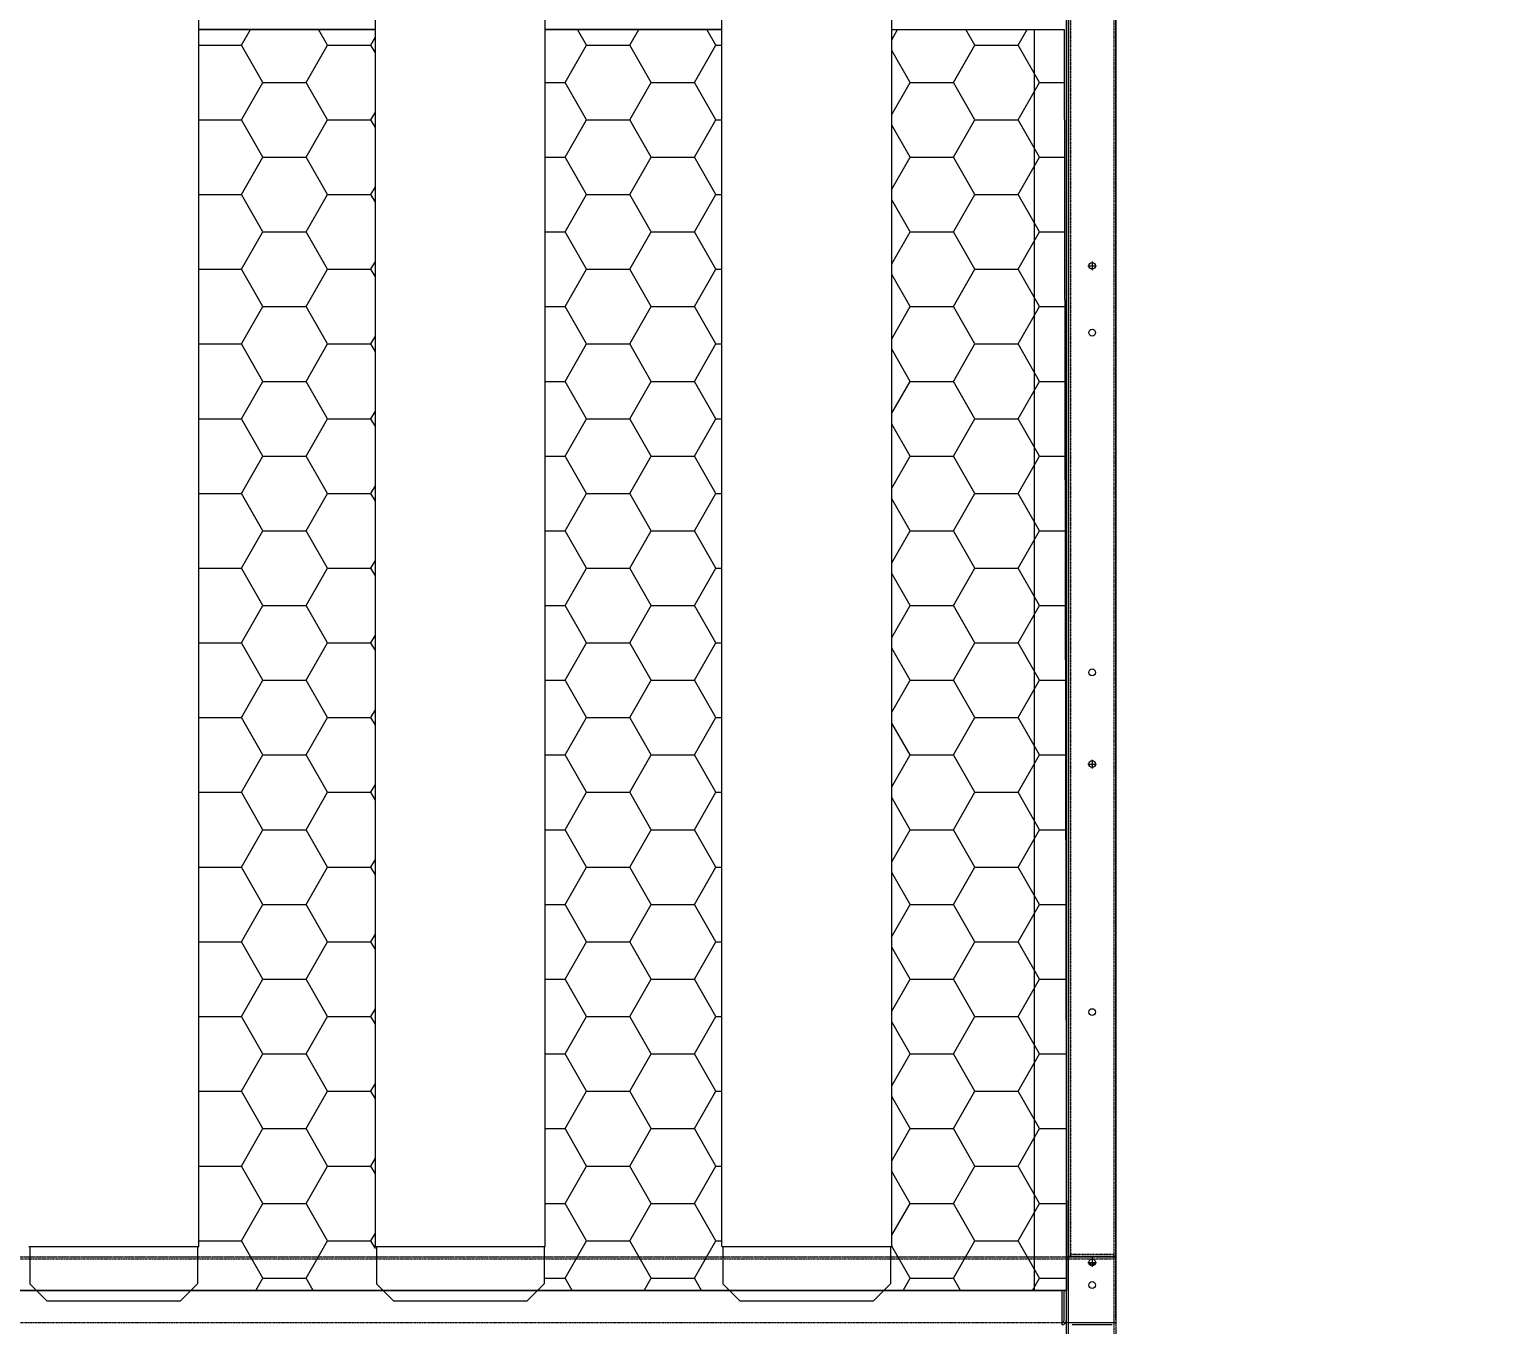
# Model space of a CAD drawing. Header units: millimetres. Extents: x -17070 to 42260, y -291348 to 33880.
# Drawn here: x 18177 to 19473, y 21167 to 22311 of the extents above; entities that cross this region are included whole.
import ezdxf

# ---------------------------------------------------------------- set-up
doc = ezdxf.new("R2010")
doc.units = ezdxf.units.MM
for name, pattern in [('CENTER', [2, 1.25, -0.25, 0.25, -0.25]), ('HIDDEN', [0.375, 0.25, -0.125]), ('HIDDENX2', [0.75, 0.5, -0.25])]:
    doc.linetypes.add(name, pattern=pattern)
doc.layers.add('center', color=1, linetype='CENTER')
doc.layers.add('HIDD', color=2, linetype='HIDDENX2')
doc.styles.get("Standard").update_dxf_attribs({"font": 'arial.ttf'})
doc.dimstyles.new('1.40', dxfattribs={"dimscale": 20, "dimtxt": 1.5, "dimasz": 1, "dimexe": 0.5, "dimexo": 0.5, "dimgap": 0.5, "dimtad": 1, "dimdec": 0, "dimzin": 0, "dimdsep": 46, "dimtxsty": 'Standard', "dimcen": 0, "dimclrd": 2, "dimclre": 2, "dimclrt": 3, "dimadec": 0, "dimazin": 0, "dimtfac": 1, "dimtdec": 0, "dimtmove": 0, "dimatfit": 0, "dimfxl": 1, "dimtolj": 1, "dimtzin": 0, "dimlwd": -1, "dimlwe": -1, "dimarcsym": 0})

# ---------------------------------------------------------------- blocks, each defined once
blk = doc.blocks.new('*D869')
at = {"color": 2, "transparency": 16777216}
for p, q in [((20748.5, 21207.4), (20748.5, 21327.4)), ((18966.4, 21087.4), (20758.5, 21087.4)), ((20748.5, 21087.4), (20748.5, 20667.4)), ((19236.6, 20667.4), (20758.5, 20667.4)), ((20748.5, 20547.4), (20748.5, 19992.9))]:
    blk.add_line(p, q, dxfattribs=at)
for points in [[(20728.5, 21207.4), (20768.5, 21207.4), (20748.5, 21087.4)], [(20728.5, 20547.4), (20768.5, 20547.4), (20748.5, 20667.4)]]:
    blk.add_solid(points, dxfattribs=at)
at = {"layer": 'Defpoints', "color": 0, "transparency": 16777216}
for p in [(18866.4, 21087.4), (19136.6, 20667.4), (20748.5, 20667.4)]:
    blk.add_point(p, dxfattribs=at)
at = {"color": 3, "lineweight": 5, "transparency": 16777216, "insert": (20617, 20210.2), "char_height": 140, "attachment_point": 5, "rotation": 90}
blk.add_mtext('\\A1;420', dxfattribs=at)
blk = doc.blocks.new('3')
at = {"color": 7, "lineweight": 20, "ltscale": 0.280701}
for p, q in [((19093, 20930.1), (19093, 23496.8)), ((19094.6, 20929.9), (19094.6, 23497)), ((19136.6, 21171.9), (19136.6, 23472.9)), ((18482.6, 22311.2), (18326.6, 22311.2)), ((18788.6, 22311.2), (18632.6, 22311.2)), ((19064.6, 21197.6), (19064.6, 22311.2)), ((19115.6, 22106.3), (19115.6, 22098.5)), ((19111.7, 22102.4), (19119.5, 22102.4)), ((19115.6, 21666.3), (19115.6, 21658.5)), ((19111.7, 21662.4), (19119.5, 21662.4)), ((19115.6, 21226.3), (19115.6, 21218.5)), ((19111.7, 21222.4), (19119.5, 21222.4)), ((15884.1, 21197.6), (19089.1, 21197.6)), ((19089.1, 21167.4), (19089.1, 21197.6)), ((19090.6, 21197.4), (19090.6, 21170.9)), ((19092.6, 21197.4), (19090.6, 21197.4)), ((19092.6, 21197.4), (19092.6, 21170.9)), ((19096.2, 21169.4), (19135, 21169.4)), ((19133.2, 21167.4), (19098, 21167.4))]:
    blk.add_line(p, q, dxfattribs=at)
at = {"lineweight": 20}
for p, q in [((18326.6, 21236.4), (18326.6, 23432.4)), ((18482.6, 21236.4), (18482.6, 23432.4)), ((18632.6, 21236.4), (18632.6, 23432.4)), ((18788.6, 21236.4), (18788.6, 23432.4)), ((18938.6, 21236.4), (18938.6, 23432.4)), ((18176.6, 21236.4), (18326.6, 21236.4)), ((18177.6, 21236.4), (18177.6, 21203.4)), ((18325.6, 21236.4), (18325.6, 21203.4)), ((18482.6, 21236.4), (18632.6, 21236.4)), ((18483.6, 21236.4), (18483.6, 21203.4)), ((18631.6, 21236.4), (18631.6, 21203.4)), ((18788.6, 21236.4), (18938.6, 21236.4)), ((18789.6, 21236.4), (18789.6, 21203.4)), ((18937.6, 21236.4), (18937.6, 21203.4)), ((18177.6, 21203.4), (18192.6, 21188.4)), ((18325.6, 21203.4), (18310.6, 21188.4)), ((18483.6, 21203.4), (18498.6, 21188.4)), ((18631.6, 21203.4), (18616.6, 21188.4)), ((18789.6, 21203.4), (18804.6, 21188.4)), ((18937.6, 21203.4), (18922.6, 21188.4)), ((18192.6, 21188.4), (18310.6, 21188.4)), ((18498.6, 21188.4), (18616.6, 21188.4)), ((18804.6, 21188.4), (18922.6, 21188.4))]:
    blk.add_line(p, q, dxfattribs=at)
at = {"color": 7, "linetype": 'Continuous', "lineweight": 20}
for p, q in [((18364.3, 22297.4), (18372.3, 22311.2)), ((18440.5, 22297.4), (18432.5, 22311.2)), ((18478.6, 22297.4), (18482.6, 22304.2)), ((18669.1, 22297.4), (18661.1, 22311.2)), ((18707.2, 22297.4), (18715.2, 22311.2)), ((18783.4, 22297.4), (18775.4, 22311.2)), ((18938.6, 22302.1), (18943.8, 22311.2)), ((19012, 22297.4), (19004, 22311.2)), ((19050.1, 22297.4), (19058.1, 22311.2)), ((18326.6, 22297.4), (18364.3, 22297.4)), ((18383.4, 22264.4), (18364.3, 22297.4)), ((18421.5, 22264.4), (18440.5, 22297.4)), ((18440.5, 22297.4), (18478.6, 22297.4)), ((18482.6, 22290.6), (18478.6, 22297.4)), ((18650.1, 22264.4), (18669.1, 22297.4)), ((18669.1, 22297.4), (18707.2, 22297.4)), ((18726.3, 22264.4), (18707.2, 22297.4)), ((18764.4, 22264.4), (18783.4, 22297.4)), ((18783.4, 22297.4), (18788.6, 22297.4)), ((18954.9, 22264.4), (18938.6, 22292.7)), ((18993, 22264.4), (19012, 22297.4)), ((19012, 22297.4), (19050.1, 22297.4)), ((19069.2, 22264.4), (19050.1, 22297.4)), ((18364.3, 22231.4), (18383.4, 22264.4)), ((18383.4, 22264.4), (18421.5, 22264.4)), ((18440.5, 22231.4), (18421.5, 22264.4)), ((18632.6, 22264.4), (18650.1, 22264.4)), ((18669.1, 22231.4), (18650.1, 22264.4)), ((18707.2, 22231.4), (18726.3, 22264.4)), ((18726.3, 22264.4), (18764.4, 22264.4)), ((18783.4, 22231.4), (18764.4, 22264.4)), ((18938.6, 22236.1), (18954.9, 22264.4)), ((18954.9, 22264.4), (18993, 22264.4)), ((19012, 22231.4), (18993, 22264.4)), ((19050.1, 22231.4), (19069.2, 22264.4)), ((19069.2, 22264.4), (19091.1, 22264.4)), ((18478.6, 22231.4), (18482.6, 22238.2)), ((18326.6, 22231.4), (18364.3, 22231.4)), ((18383.4, 22198.4), (18364.3, 22231.4)), ((18421.5, 22198.4), (18440.5, 22231.4)), ((18440.5, 22231.4), (18478.6, 22231.4)), ((18482.6, 22224.6), (18478.6, 22231.4)), ((18650.1, 22198.4), (18669.1, 22231.4)), ((18669.1, 22231.4), (18707.2, 22231.4)), ((18726.3, 22198.4), (18707.2, 22231.4)), ((18764.4, 22198.4), (18783.4, 22231.4)), ((18783.4, 22231.4), (18788.6, 22231.4)), ((18954.9, 22198.4), (18938.6, 22226.7)), ((18993, 22198.4), (19012, 22231.4)), ((19012, 22231.4), (19050.1, 22231.4)), ((19069.2, 22198.4), (19050.1, 22231.4)), ((18364.3, 22165.4), (18383.4, 22198.4)), ((18383.4, 22198.4), (18421.5, 22198.4)), ((18440.5, 22165.4), (18421.5, 22198.4)), ((18632.6, 22198.4), (18650.1, 22198.4)), ((18669.1, 22165.4), (18650.1, 22198.4)), ((18707.2, 22165.4), (18726.3, 22198.4)), ((18726.3, 22198.4), (18764.4, 22198.4)), ((18783.4, 22165.4), (18764.4, 22198.4)), ((18938.6, 22170.1), (18954.9, 22198.4)), ((18954.9, 22198.4), (18993, 22198.4)), ((19012, 22165.4), (18993, 22198.4)), ((19050.1, 22165.4), (19069.2, 22198.4)), ((19069.2, 22198.4), (19091.2, 22198.4)), ((18478.6, 22165.4), (18482.6, 22172.2)), ((18326.6, 22165.4), (18364.3, 22165.4)), ((18383.4, 22132.4), (18364.3, 22165.4)), ((18421.5, 22132.4), (18440.5, 22165.4)), ((18440.5, 22165.4), (18478.6, 22165.4)), ((18482.6, 22158.6), (18478.6, 22165.4)), ((18650.1, 22132.4), (18669.1, 22165.4)), ((18669.1, 22165.4), (18707.2, 22165.4)), ((18726.3, 22132.4), (18707.2, 22165.4)), ((18764.4, 22132.4), (18783.4, 22165.4)), ((18783.4, 22165.4), (18788.6, 22165.4)), ((18954.9, 22132.4), (18938.6, 22160.7)), ((18993, 22132.4), (19012, 22165.4)), ((19012, 22165.4), (19050.1, 22165.4)), ((19069.2, 22132.4), (19050.1, 22165.4)), ((18364.3, 22099.4), (18383.4, 22132.4)), ((18383.4, 22132.4), (18421.5, 22132.4)), ((18440.5, 22099.4), (18421.5, 22132.4)), ((18632.6, 22132.4), (18650.1, 22132.4)), ((18669.1, 22099.4), (18650.1, 22132.4)), ((18707.2, 22099.4), (18726.3, 22132.4)), ((18726.3, 22132.4), (18764.4, 22132.4)), ((18783.4, 22099.4), (18764.4, 22132.4)), ((18938.6, 22104.1), (18954.9, 22132.4)), ((18954.9, 22132.4), (18993, 22132.4)), ((19012, 22099.4), (18993, 22132.4)), ((19050.1, 22099.4), (19069.2, 22132.4)), ((19069.2, 22132.4), (19091.3, 22132.4)), ((18478.6, 22099.4), (18482.6, 22106.2)), ((18326.6, 22099.4), (18364.3, 22099.4)), ((18383.4, 22066.4), (18364.3, 22099.4)), ((18421.5, 22066.4), (18440.5, 22099.4)), ((18440.5, 22099.4), (18478.6, 22099.4)), ((18482.6, 22092.6), (18478.6, 22099.4)), ((18650.1, 22066.4), (18669.1, 22099.4)), ((18669.1, 22099.4), (18707.2, 22099.4)), ((18726.3, 22066.4), (18707.2, 22099.4)), ((18764.4, 22066.4), (18783.4, 22099.4)), ((18783.4, 22099.4), (18788.6, 22099.4)), ((18954.9, 22066.4), (18938.6, 22094.7)), ((18993, 22066.4), (19012, 22099.4)), ((19012, 22099.4), (19050.1, 22099.4)), ((19069.2, 22066.4), (19050.1, 22099.4)), ((18364.3, 22033.4), (18383.4, 22066.4)), ((18383.4, 22066.4), (18421.5, 22066.4)), ((18440.5, 22033.4), (18421.5, 22066.4)), ((18632.6, 22066.4), (18650.1, 22066.4)), ((18669.1, 22033.4), (18650.1, 22066.4)), ((18707.2, 22033.4), (18726.3, 22066.4)), ((18726.3, 22066.4), (18764.4, 22066.4)), ((18783.4, 22033.4), (18764.4, 22066.4)), ((18938.6, 22038.1), (18954.9, 22066.4)), ((18954.9, 22066.4), (18993, 22066.4)), ((19012, 22033.4), (18993, 22066.4)), ((19050.1, 22033.4), (19069.2, 22066.4)), ((19069.2, 22066.4), (19091.5, 22066.4)), ((18478.6, 22033.4), (18482.6, 22040.2)), ((18326.6, 22033.4), (18364.3, 22033.4)), ((18383.4, 22000.4), (18364.3, 22033.4)), ((18421.5, 22000.4), (18440.5, 22033.4)), ((18440.5, 22033.4), (18478.6, 22033.4)), ((18482.6, 22026.6), (18478.6, 22033.4)), ((18650.1, 22000.4), (18669.1, 22033.4)), ((18669.1, 22033.4), (18707.2, 22033.4)), ((18726.3, 22000.4), (18707.2, 22033.4)), ((18764.4, 22000.4), (18783.4, 22033.4)), ((18783.4, 22033.4), (18788.6, 22033.4)), ((18954.9, 22000.4), (18938.6, 22028.7)), ((18993, 22000.4), (19012, 22033.4)), ((19012, 22033.4), (19050.1, 22033.4)), ((19069.2, 22000.4), (19050.1, 22033.4)), ((18364.3, 21967.4), (18383.4, 22000.4)), ((18383.4, 22000.4), (18421.5, 22000.4)), ((18440.5, 21967.4), (18421.5, 22000.4)), ((18632.6, 22000.4), (18650.1, 22000.4)), ((18669.1, 21967.4), (18650.1, 22000.4)), ((18707.2, 21967.4), (18726.3, 22000.4)), ((18726.3, 22000.4), (18764.4, 22000.4)), ((18783.4, 21967.4), (18764.4, 22000.4)), ((18938.6, 21972.2), (18954.9, 22000.4)), ((18954.9, 22000.4), (18993, 22000.4)), ((19012, 21967.4), (18993, 22000.4)), ((19050.1, 21967.4), (19069.2, 22000.4)), ((19069.2, 22000.4), (19091.6, 22000.4)), ((18326.6, 21967.4), (18364.3, 21967.4)), ((18383.4, 21934.4), (18364.3, 21967.4)), ((18421.5, 21934.4), (18440.5, 21967.4)), ((18440.5, 21967.4), (18478.6, 21967.4)), ((18478.6, 21967.4), (18482.6, 21974.2)), ((18482.6, 21960.6), (18478.6, 21967.4)), ((18650.1, 21934.4), (18669.1, 21967.4)), ((18669.1, 21967.4), (18707.2, 21967.4)), ((18726.3, 21934.4), (18707.2, 21967.4)), ((18764.4, 21934.4), (18783.4, 21967.4)), ((18783.4, 21967.4), (18788.6, 21967.4)), ((18954.9, 21934.4), (18938.6, 21962.7)), ((18993, 21934.4), (19012, 21967.4)), ((19012, 21967.4), (19050.1, 21967.4)), ((19069.2, 21934.4), (19050.1, 21967.4)), ((18364.3, 21901.4), (18383.4, 21934.4)), ((18383.4, 21934.4), (18421.5, 21934.4)), ((18440.5, 21901.4), (18421.5, 21934.4)), ((18632.6, 21934.4), (18650.1, 21934.4)), ((18669.1, 21901.4), (18650.1, 21934.4)), ((18707.2, 21901.4), (18726.3, 21934.4)), ((18726.3, 21934.4), (18764.4, 21934.4)), ((18783.4, 21901.4), (18764.4, 21934.4)), ((18938.6, 21906.2), (18954.9, 21934.4)), ((18954.9, 21934.4), (18993, 21934.4)), ((19012, 21901.4), (18993, 21934.4)), ((19050.1, 21901.4), (19069.2, 21934.4)), ((19069.2, 21934.4), (19091.7, 21934.4)), ((18326.6, 21901.4), (18364.3, 21901.4)), ((18383.4, 21868.4), (18364.3, 21901.4)), ((18421.5, 21868.4), (18440.5, 21901.4)), ((18440.5, 21901.4), (18478.6, 21901.4)), ((18478.6, 21901.4), (18482.6, 21908.2)), ((18482.6, 21894.6), (18478.6, 21901.4)), ((18650.1, 21868.4), (18669.1, 21901.4)), ((18669.1, 21901.4), (18707.2, 21901.4)), ((18726.3, 21868.4), (18707.2, 21901.4)), ((18764.4, 21868.4), (18783.4, 21901.4)), ((18783.4, 21901.4), (18788.6, 21901.4)), ((18993, 21868.4), (19012, 21901.4)), ((19012, 21901.4), (19050.1, 21901.4)), ((19069.2, 21868.4), (19050.1, 21901.4)), ((18954.9, 21868.4), (18938.6, 21896.7)), ((18364.3, 21835.5), (18383.4, 21868.4)), ((18383.4, 21868.4), (18421.5, 21868.4)), ((18440.5, 21835.4), (18421.5, 21868.4)), ((18632.6, 21868.4), (18650.1, 21868.4)), ((18669.1, 21835.4), (18650.1, 21868.4)), ((18707.2, 21835.5), (18726.3, 21868.4)), ((18726.3, 21868.4), (18764.4, 21868.4)), ((18783.4, 21835.4), (18764.4, 21868.4)), ((18938.6, 21840.2), (18954.9, 21868.4)), ((18954.9, 21868.4), (18993, 21868.4)), ((19012, 21835.4), (18993, 21868.4)), ((19050.1, 21835.5), (19069.2, 21868.4)), ((19069.2, 21868.4), (19091.8, 21868.4)), ((18326.6, 21835.4), (18364.3, 21835.4)), ((18383.4, 21802.5), (18364.3, 21835.4)), ((18421.5, 21802.5), (18440.5, 21835.5)), ((18440.5, 21835.4), (18478.6, 21835.4)), ((18478.6, 21835.5), (18482.6, 21842.2)), ((18482.6, 21828.7), (18478.6, 21835.4)), ((18650.1, 21802.5), (18669.1, 21835.5)), ((18669.1, 21835.4), (18707.2, 21835.4)), ((18726.3, 21802.5), (18707.2, 21835.4)), ((18764.4, 21802.5), (18783.4, 21835.5)), ((18783.4, 21835.4), (18788.6, 21835.4)), ((18993, 21802.5), (19012, 21835.5)), ((19012, 21835.4), (19050.1, 21835.4)), ((19069.2, 21802.5), (19050.1, 21835.4)), ((18954.9, 21802.5), (18938.6, 21830.7)), ((18364.3, 21769.5), (18383.4, 21802.5)), ((18383.4, 21802.5), (18421.5, 21802.5)), ((18440.5, 21769.5), (18421.5, 21802.5)), ((18632.6, 21802.5), (18650.1, 21802.5)), ((18669.1, 21769.5), (18650.1, 21802.5)), ((18707.2, 21769.5), (18726.3, 21802.5)), ((18726.3, 21802.5), (18764.4, 21802.5)), ((18783.4, 21769.5), (18764.4, 21802.5)), ((18938.6, 21774.2), (18954.9, 21802.5)), ((18954.9, 21802.5), (18993, 21802.5)), ((19012, 21769.5), (18993, 21802.5)), ((19050.1, 21769.5), (19069.2, 21802.5)), ((19069.2, 21802.5), (19091.9, 21802.5)), ((18326.6, 21769.5), (18364.3, 21769.5)), ((18383.4, 21736.5), (18364.3, 21769.5)), ((18421.5, 21736.5), (18440.5, 21769.5)), ((18440.5, 21769.5), (18478.6, 21769.5)), ((18478.6, 21769.5), (18482.6, 21776.3)), ((18482.6, 21762.7), (18478.6, 21769.5)), ((18650.1, 21736.5), (18669.1, 21769.5)), ((18669.1, 21769.5), (18707.2, 21769.5)), ((18726.3, 21736.5), (18707.2, 21769.5)), ((18764.4, 21736.5), (18783.4, 21769.5)), ((18783.4, 21769.5), (18788.6, 21769.5)), ((18993, 21736.5), (19012, 21769.5)), ((19012, 21769.5), (19050.1, 21769.5)), ((19069.2, 21736.5), (19050.1, 21769.5)), ((18954.9, 21736.5), (18938.6, 21764.7)), ((18364.3, 21703.5), (18383.4, 21736.5)), ((18383.4, 21736.5), (18421.5, 21736.5)), ((18440.5, 21703.5), (18421.5, 21736.5)), ((18632.6, 21736.5), (18650.1, 21736.5)), ((18669.1, 21703.5), (18650.1, 21736.5)), ((18707.2, 21703.5), (18726.3, 21736.5)), ((18726.3, 21736.5), (18764.4, 21736.5)), ((18783.4, 21703.5), (18764.4, 21736.5)), ((18938.6, 21708.2), (18954.9, 21736.5)), ((18954.9, 21736.5), (18993, 21736.5)), ((19012, 21703.5), (18993, 21736.5)), ((19050.1, 21703.5), (19069.2, 21736.5)), ((19069.2, 21736.5), (19092, 21736.5)), ((18326.6, 21703.5), (18364.3, 21703.5)), ((18383.4, 21670.5), (18364.3, 21703.5)), ((18421.5, 21670.5), (18440.5, 21703.5)), ((18440.5, 21703.5), (18478.6, 21703.5)), ((18478.6, 21703.5), (18482.6, 21710.3)), ((18482.6, 21696.7), (18478.6, 21703.5)), ((18650.1, 21670.5), (18669.1, 21703.5)), ((18669.1, 21703.5), (18707.2, 21703.5)), ((18726.3, 21670.5), (18707.2, 21703.5)), ((18764.4, 21670.5), (18783.4, 21703.5)), ((18783.4, 21703.5), (18788.6, 21703.5)), ((18993, 21670.5), (19012, 21703.5)), ((19012, 21703.5), (19050.1, 21703.5)), ((19069.2, 21670.5), (19050.1, 21703.5)), ((18954.9, 21670.5), (18938.6, 21698.7)), ((18364.3, 21637.5), (18383.4, 21670.5)), ((18383.4, 21670.5), (18421.5, 21670.5)), ((18440.5, 21637.5), (18421.5, 21670.5)), ((18632.6, 21670.5), (18650.1, 21670.5)), ((18669.1, 21637.5), (18650.1, 21670.5)), ((18707.2, 21637.5), (18726.3, 21670.5)), ((18726.3, 21670.5), (18764.4, 21670.5)), ((18783.4, 21637.5), (18764.4, 21670.5)), ((18938.6, 21642.2), (18954.9, 21670.5)), ((18954.9, 21670.5), (18993, 21670.5)), ((19012, 21637.5), (18993, 21670.5)), ((19050.1, 21637.5), (19069.2, 21670.5)), ((19069.2, 21670.5), (19092.1, 21670.5)), ((18478.6, 21637.5), (18482.6, 21644.3)), ((18326.6, 21637.5), (18364.3, 21637.5)), ((18383.4, 21604.5), (18364.3, 21637.5)), ((18421.5, 21604.5), (18440.5, 21637.5)), ((18440.5, 21637.5), (18478.6, 21637.5)), ((18482.6, 21630.7), (18478.6, 21637.5)), ((18650.1, 21604.5), (18669.1, 21637.5)), ((18669.1, 21637.5), (18707.2, 21637.5)), ((18726.3, 21604.5), (18707.2, 21637.5)), ((18764.4, 21604.5), (18783.4, 21637.5)), ((18783.4, 21637.5), (18788.6, 21637.5)), ((18954.9, 21604.5), (18938.6, 21632.8)), ((18993, 21604.5), (19012, 21637.5)), ((19012, 21637.5), (19050.1, 21637.5)), ((19069.2, 21604.5), (19050.1, 21637.5)), ((18364.3, 21571.5), (18383.4, 21604.5)), ((18383.4, 21604.5), (18421.5, 21604.5)), ((18440.5, 21571.5), (18421.5, 21604.5)), ((18632.6, 21604.5), (18650.1, 21604.5)), ((18669.1, 21571.5), (18650.1, 21604.5)), ((18707.2, 21571.5), (18726.3, 21604.5)), ((18726.3, 21604.5), (18764.4, 21604.5)), ((18783.4, 21571.5), (18764.4, 21604.5)), ((18938.6, 21576.2), (18954.9, 21604.5)), ((18954.9, 21604.5), (18993, 21604.5)), ((19012, 21571.5), (18993, 21604.5)), ((19050.1, 21571.5), (19069.2, 21604.5)), ((19069.2, 21604.5), (19092.3, 21604.5)), ((18478.6, 21571.5), (18482.6, 21578.3)), ((18326.6, 21571.5), (18364.3, 21571.5)), ((18383.4, 21538.5), (18364.3, 21571.5)), ((18421.5, 21538.5), (18440.5, 21571.5)), ((18440.5, 21571.5), (18478.6, 21571.5)), ((18482.6, 21564.7), (18478.6, 21571.5)), ((18650.1, 21538.5), (18669.1, 21571.5)), ((18669.1, 21571.5), (18707.2, 21571.5)), ((18726.3, 21538.5), (18707.2, 21571.5)), ((18764.4, 21538.5), (18783.4, 21571.5)), ((18783.4, 21571.5), (18788.6, 21571.5)), ((18954.9, 21538.5), (18938.6, 21566.8)), ((18993, 21538.5), (19012, 21571.5)), ((19012, 21571.5), (19050.1, 21571.5)), ((19069.2, 21538.5), (19050.1, 21571.5)), ((18364.3, 21505.5), (18383.4, 21538.5)), ((18383.4, 21538.5), (18421.5, 21538.5)), ((18440.5, 21505.5), (18421.5, 21538.5)), ((18632.6, 21538.5), (18650.1, 21538.5)), ((18669.1, 21505.5), (18650.1, 21538.5)), ((18707.2, 21505.5), (18726.3, 21538.5)), ((18726.3, 21538.5), (18764.4, 21538.5)), ((18783.4, 21505.5), (18764.4, 21538.5)), ((18938.6, 21510.2), (18954.9, 21538.5)), ((18954.9, 21538.5), (18993, 21538.5)), ((19012, 21505.5), (18993, 21538.5)), ((19050.1, 21505.5), (19069.2, 21538.5)), ((19069.2, 21538.5), (19092.4, 21538.5)), ((18478.6, 21505.5), (18482.6, 21512.3)), ((18326.6, 21505.5), (18364.3, 21505.5)), ((18383.4, 21472.5), (18364.3, 21505.5)), ((18421.5, 21472.5), (18440.5, 21505.5)), ((18440.5, 21505.5), (18478.6, 21505.5)), ((18482.6, 21498.7), (18478.6, 21505.5)), ((18650.1, 21472.5), (18669.1, 21505.5)), ((18669.1, 21505.5), (18707.2, 21505.5)), ((18726.3, 21472.5), (18707.2, 21505.5)), ((18764.4, 21472.5), (18783.4, 21505.5)), ((18783.4, 21505.5), (18788.6, 21505.5)), ((18954.9, 21472.5), (18938.6, 21500.8)), ((18993, 21472.5), (19012, 21505.5)), ((19012, 21505.5), (19050.1, 21505.5)), ((19069.2, 21472.5), (19050.1, 21505.5)), ((18364.3, 21439.5), (18383.4, 21472.5)), ((18383.4, 21472.5), (18421.5, 21472.5)), ((18440.5, 21439.5), (18421.5, 21472.5)), ((18632.6, 21472.5), (18650.1, 21472.5)), ((18669.1, 21439.5), (18650.1, 21472.5)), ((18707.2, 21439.5), (18726.3, 21472.5)), ((18726.3, 21472.5), (18764.4, 21472.5)), ((18783.4, 21439.5), (18764.4, 21472.5)), ((18938.6, 21444.2), (18954.9, 21472.5)), ((18954.9, 21472.5), (18993, 21472.5)), ((19012, 21439.5), (18993, 21472.5)), ((19050.1, 21439.5), (19069.2, 21472.5)), ((19069.2, 21472.5), (19092.5, 21472.5)), ((18478.6, 21439.5), (18482.6, 21446.3)), ((18326.6, 21439.5), (18364.3, 21439.5)), ((18383.4, 21406.5), (18364.3, 21439.5)), ((18421.5, 21406.5), (18440.5, 21439.5)), ((18440.5, 21439.5), (18478.6, 21439.5)), ((18482.6, 21432.7), (18478.6, 21439.5)), ((18650.1, 21406.5), (18669.1, 21439.5)), ((18669.1, 21439.5), (18707.2, 21439.5)), ((18726.3, 21406.5), (18707.2, 21439.5)), ((18764.4, 21406.5), (18783.4, 21439.5)), ((18783.4, 21439.5), (18788.6, 21439.5)), ((18954.9, 21406.5), (18938.6, 21434.8)), ((18993, 21406.5), (19012, 21439.5)), ((19012, 21439.5), (19050.1, 21439.5)), ((19069.2, 21406.5), (19050.1, 21439.5)), ((18364.3, 21373.5), (18383.4, 21406.5)), ((18383.4, 21406.5), (18421.5, 21406.5)), ((18440.5, 21373.5), (18421.5, 21406.5)), ((18632.6, 21406.5), (18650.1, 21406.5)), ((18669.1, 21373.5), (18650.1, 21406.5)), ((18707.2, 21373.5), (18726.3, 21406.5)), ((18726.3, 21406.5), (18764.4, 21406.5)), ((18783.4, 21373.5), (18764.4, 21406.5)), ((18938.6, 21378.2), (18954.9, 21406.5)), ((18954.9, 21406.5), (18993, 21406.5)), ((19012, 21373.5), (18993, 21406.5)), ((19050.1, 21373.5), (19069.2, 21406.5)), ((19069.2, 21406.5), (19092.6, 21406.5)), ((18478.6, 21373.5), (18482.6, 21380.3)), ((18326.6, 21373.5), (18364.3, 21373.5)), ((18383.4, 21340.5), (18364.3, 21373.5)), ((18421.5, 21340.5), (18440.5, 21373.5)), ((18440.5, 21373.5), (18478.6, 21373.5)), ((18482.6, 21366.7), (18478.6, 21373.5)), ((18650.1, 21340.5), (18669.1, 21373.5)), ((18669.1, 21373.5), (18707.2, 21373.5)), ((18726.3, 21340.5), (18707.2, 21373.5)), ((18764.4, 21340.5), (18783.4, 21373.5)), ((18783.4, 21373.5), (18788.6, 21373.5)), ((18954.9, 21340.5), (18938.6, 21368.8)), ((18993, 21340.5), (19012, 21373.5)), ((19012, 21373.5), (19050.1, 21373.5)), ((19069.2, 21340.5), (19050.1, 21373.5)), ((18364.3, 21307.5), (18383.4, 21340.5)), ((18383.4, 21340.5), (18421.5, 21340.5)), ((18440.5, 21307.5), (18421.5, 21340.5)), ((18632.6, 21340.5), (18650.1, 21340.5)), ((18669.1, 21307.5), (18650.1, 21340.5)), ((18707.2, 21307.5), (18726.3, 21340.5)), ((18726.3, 21340.5), (18764.4, 21340.5)), ((18783.4, 21307.5), (18764.4, 21340.5)), ((18938.6, 21312.2), (18954.9, 21340.5)), ((18954.9, 21340.5), (18993, 21340.5)), ((19012, 21307.5), (18993, 21340.5)), ((19050.1, 21307.5), (19069.2, 21340.5)), ((19069.2, 21340.5), (19092.7, 21340.5)), ((18478.6, 21307.5), (18482.6, 21314.3)), ((18326.6, 21307.5), (18364.3, 21307.5)), ((18383.4, 21274.5), (18364.3, 21307.5)), ((18421.5, 21274.5), (18440.5, 21307.5)), ((18440.5, 21307.5), (18478.6, 21307.5)), ((18482.6, 21300.7), (18478.6, 21307.5)), ((18650.1, 21274.5), (18669.1, 21307.5)), ((18669.1, 21307.5), (18707.2, 21307.5)), ((18726.3, 21274.5), (18707.2, 21307.5)), ((18764.4, 21274.5), (18783.4, 21307.5)), ((18783.4, 21307.5), (18788.6, 21307.5)), ((18954.9, 21274.5), (18938.6, 21302.8)), ((18993, 21274.5), (19012, 21307.5)), ((19012, 21307.5), (19050.1, 21307.5)), ((19069.2, 21274.5), (19050.1, 21307.5)), ((18364.3, 21241.5), (18383.4, 21274.5)), ((18383.4, 21274.5), (18421.5, 21274.5)), ((18440.5, 21241.5), (18421.5, 21274.5)), ((18632.6, 21274.5), (18650.1, 21274.5)), ((18669.1, 21241.5), (18650.1, 21274.5)), ((18707.2, 21241.5), (18726.3, 21274.5)), ((18726.3, 21274.5), (18764.4, 21274.5)), ((18783.4, 21241.5), (18764.4, 21274.5)), ((18938.6, 21246.3), (18954.9, 21274.5)), ((18954.9, 21274.5), (18993, 21274.5)), ((19012, 21241.5), (18993, 21274.5)), ((19050.1, 21241.5), (19069.2, 21274.5)), ((19069.2, 21274.5), (19092.8, 21274.5)), ((18326.6, 21241.5), (18364.3, 21241.5)), ((18383.4, 21208.5), (18364.3, 21241.5)), ((18421.5, 21208.5), (18440.5, 21241.5)), ((18440.5, 21241.5), (18478.6, 21241.5)), ((18478.6, 21241.5), (18482.6, 21248.3)), ((18482.6, 21234.7), (18478.6, 21241.5)), ((18650.1, 21208.5), (18669.1, 21241.5)), ((18669.1, 21241.5), (18707.2, 21241.5)), ((18726.3, 21208.5), (18707.2, 21241.5)), ((18764.4, 21208.5), (18783.4, 21241.5)), ((18783.4, 21241.5), (18788.6, 21241.5)), ((18954.9, 21208.5), (18938.6, 21236.8)), ((18993, 21208.5), (19012, 21241.5)), ((19012, 21241.5), (19050.1, 21241.5)), ((19069.2, 21208.5), (19050.1, 21241.5)), ((18377.1, 21197.6), (18383.4, 21208.5)), ((18383.4, 21208.5), (18421.5, 21208.5)), ((18427.8, 21197.6), (18421.5, 21208.5)), ((18632.6, 21208.5), (18650.1, 21208.5)), ((18656.4, 21197.6), (18650.1, 21208.5)), ((18720, 21197.6), (18726.3, 21208.5)), ((18726.3, 21208.5), (18764.4, 21208.5)), ((18770.7, 21197.6), (18764.4, 21208.5)), ((18948.6, 21197.6), (18954.9, 21208.5)), ((18954.9, 21208.5), (18993, 21208.5)), ((18999.3, 21197.6), (18993, 21208.5)), ((19062.9, 21197.6), (19069.2, 21208.5)), ((19069.2, 21208.5), (19093, 21208.5))]:
    blk.add_line(p, q, dxfattribs=at)
at = {"color": 0, "lineweight": 20}
for points in [[(18938.6, 22311.2), (19091, 22311.2), (19093, 21197.6), (15884.1, 21197.6), (15882.1, 22311.2), (16034.6, 22311.2)], [(18326.6, 22311.2), (18482.6, 22311.2)], [(18632.6, 22311.2), (18788.6, 22311.2)]]:
    blk.add_lwpolyline(points, dxfattribs=at)
at = {"color": 7, "lineweight": 20, "ltscale": 0.280701}
for centre in [(19115.6, 22102.4), (19115.6, 21662.4), (19115.6, 21222.4)]:
    blk.add_circle(centre, 3, dxfattribs=at)
at = {"color": 7, "lineweight": 20}
for centre in [(19115.6, 22043.4), (19115.6, 21743.4), (19115.6, 21443.4), (19115.6, 21202.4)]:
    blk.add_circle(centre, 3, dxfattribs=at)
at = {"color": 7, "lineweight": 20, "ltscale": 0.280701}
for centre, radius, start, end in [((19115.6, 21225.4), 4.5, 228.5904, 311.4465), ((19115.6, 21219.4), 3, 43.4325, 136.5675), ((19089.1, 21170.9), 1.5, 270, 0), ((19089.1, 21170.9), 3.5, 270, 0)]:
    blk.add_arc(centre, radius, start, end, dxfattribs=at)
at = {"layer": 'center', "lineweight": 20}
for p, q in [((19094.6, 23867.4), (19094.6, 21227.6)), ((19136.6, 23867.4), (19136.6, 20667.4)), ((15836.6, 21227.4), (19136.6, 21227.4)), ((19136.6, 21227.6), (19094.6, 21227.6))]:
    blk.add_line(p, q, dxfattribs=at)
at = {"layer": 'HIDD', "linetype": 'HIDDEN', "lineweight": 20}
for p, q in [((19096.6, 23865.4), (19096.6, 21227.6)), ((19134.6, 23865.4), (19134.6, 20667.4)), ((15838.6, 21225.4), (19134.6, 21225.4)), ((19134.6, 21225.4), (19134.6, 21169.4)), ((15838.6, 21169.4), (19136.6, 21169.4))]:
    blk.add_line(p, q, dxfattribs=at)
blk.add_lwpolyline([(19096.6, 21229.6), (19134.6, 21229.6)], dxfattribs=at)

msp = doc.modelspace()

# ---------------------------------------------------------------- block references
msp.add_blockref('3', (0, 0))

# ---------------------------------------------------------------- dimensions: what is measured, and where the dimension line sits
at = {"lineweight": 5}
dim = msp.add_linear_dim(base=(20748.5, 20667.4), p1=(18866.4, 21087.4), p2=(19136.6, 20667.4), angle=90, dimstyle='1.40', override={"dimtxt": 7, "dimasz": 6, "dimexo": 5, "dimgap": 3}, dxfattribs=at)
dim.commit()
dim.dimension.update_dxf_attribs({"geometry": '*D869', "text_midpoint": (20617, 20210.2)})

doc.saveas('drawing.dxf')
